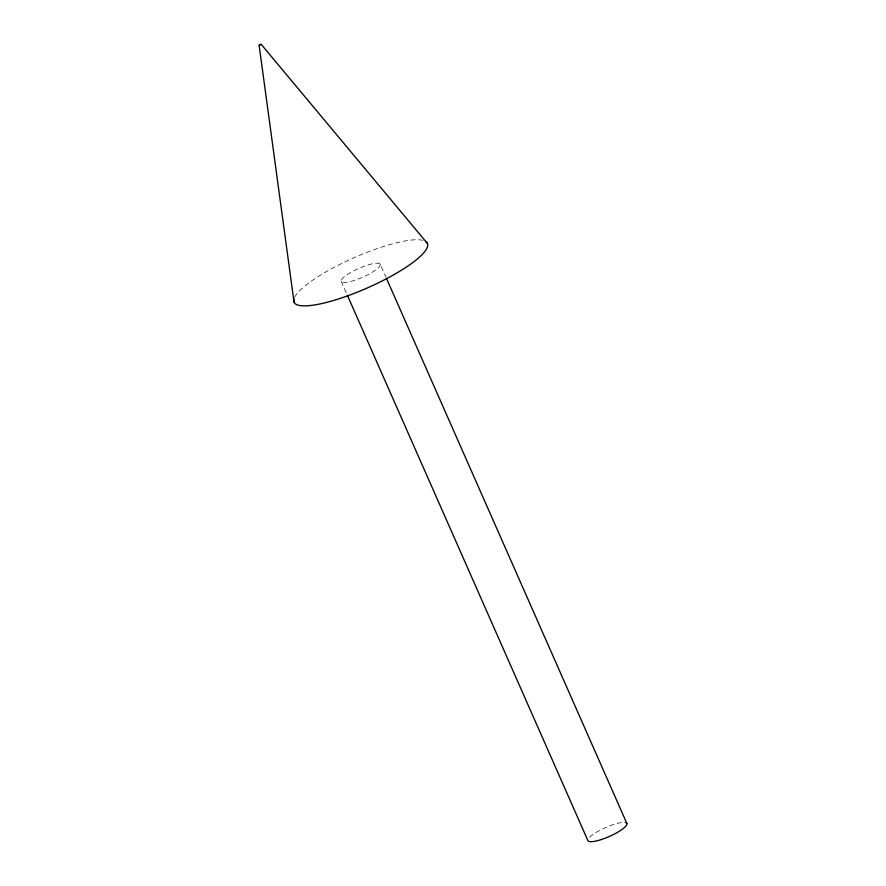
<?xml version="1.0" encoding="UTF-8"?>
<svg xmlns="http://www.w3.org/2000/svg" width="886" height="886" viewBox="0 0 886 886"><rect width="100%" height="100%" fill="white"/><g stroke="black" fill="none" stroke-linecap="round" stroke-linejoin="round"><path stroke-width="0.66" stroke-dasharray="4.43 3.32" d="M380.216 264.238A21.286 4.829 -23.8 0 1 352.584 280.951A21.286 4.829 -23.8 0 1 349.394 273.231A21.286 4.829 -23.8 0 1 380.216 264.238L385.798 276.897M341.243 281.371L346.825 294.03M294.661 297.187A72.873 16.513 -23.8 0 1 354.411 257.538A72.873 16.513 -23.8 0 1 423.53 240.527M589.589 837.237A21.286 4.829 -23.8 0 1 608.106 826.516A21.286 4.829 -23.8 0 1 625.737 822.618"/><path stroke-width="1.33" d="M294.019 302.137L259.122 45.286L260.074 44.577L261.226 44.355L427.44 243.484M261.226 44.355L259.188 45.33M386.362 278.16L626.878 823.482M347.378 295.293L587.894 840.615A21.286 4.829 -23.8 0 0 611.761 835.354A21.286 4.829 -23.8 0 0 625.737 822.618M426.044 241.734A72.873 16.513 -23.8 0 1 364.855 289.024A72.873 16.513 -23.8 0 1 294.074 298.593"/></g></svg>
